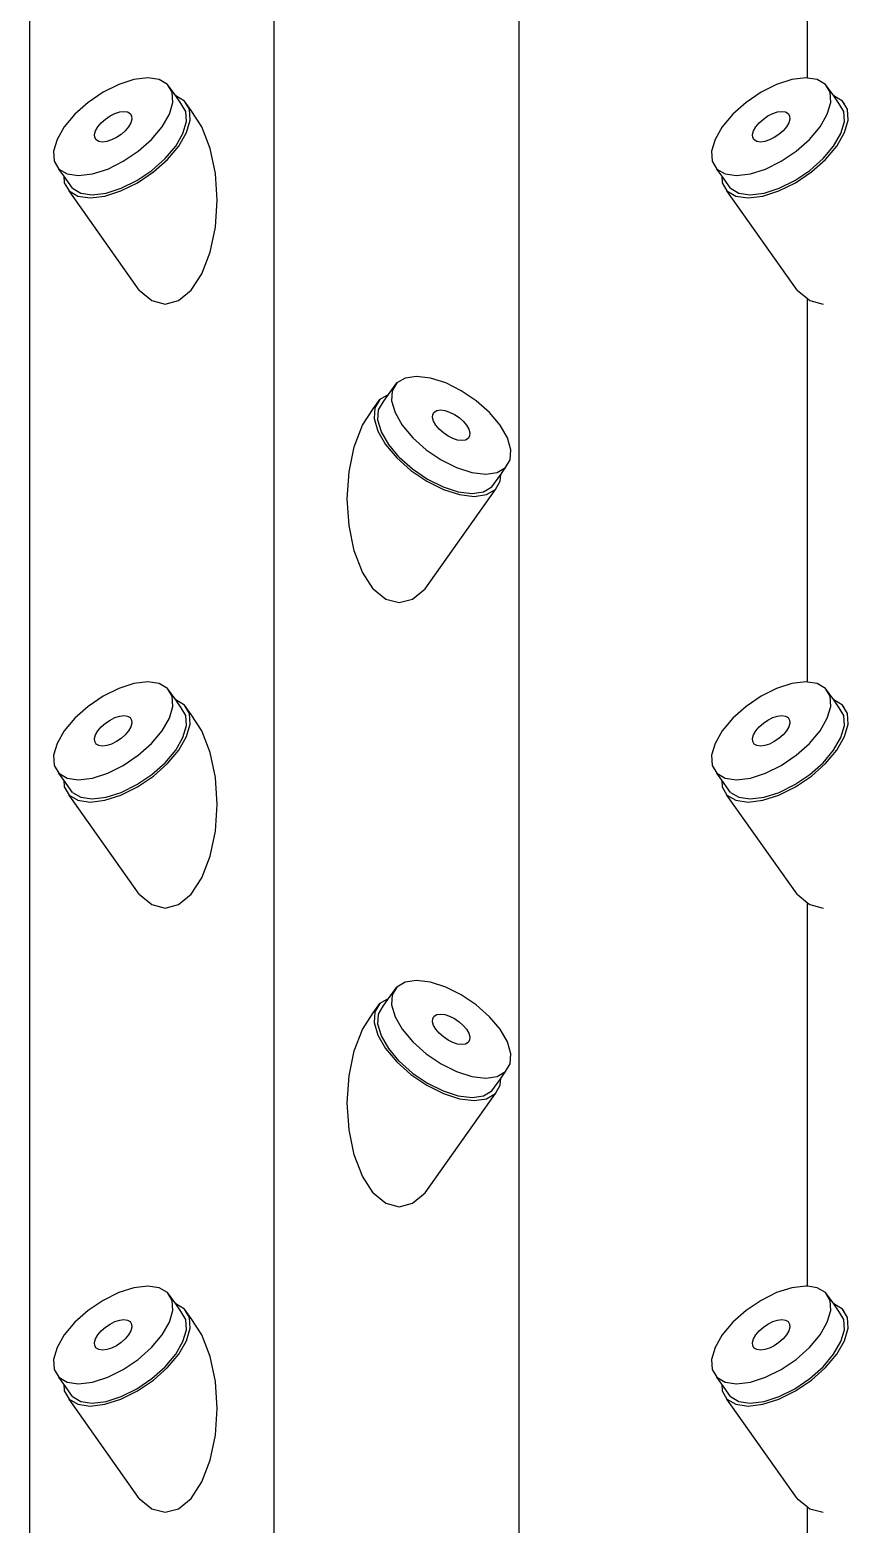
# Model space of a CAD drawing. Header units: metres. Extents: x -175 to 101, y -7 to 93.
# Drawn here: x 2.261 to 2.562, y 1.053 to 1.602 of the extents above; entities that cross this region are included whole.
import ezdxf

# ---------------------------------------------------------------- set-up
doc = ezdxf.new("R2010")
doc.units = ezdxf.units.M

msp = doc.modelspace()

# ---------------------------------------------------------------- linework, layer by layer
for p, q in [((2.26103, 0.0428), (2.26103, 1.98869)), ((2.35083, 0.0428), (2.35083, 1.98869)), ((2.44064, 1.98869), (2.44064, 0.0428)), ((2.5467, 1.5843), (2.5467, 1.72525)), ((2.29366, 1.58198), (2.28792, 1.57912)), ((2.29926, 1.58377), (2.29366, 1.58198)), ((2.30434, 1.58439), (2.29926, 1.58377)), ((2.30855, 1.58377), (2.30434, 1.58439)), ((2.31162, 1.58198), (2.30855, 1.58377)), ((2.31332, 1.57912), (2.31162, 1.58198)), ((2.31461, 1.57779), (2.31162, 1.58198)), ((2.53541, 1.58198), (2.52967, 1.57912)), ((2.54101, 1.58377), (2.53541, 1.58198)), ((2.54609, 1.58439), (2.54101, 1.58377)), ((2.5467, 1.5843), (2.54609, 1.58439)), ((2.55031, 1.58377), (2.5467, 1.5843)), ((2.55337, 1.58198), (2.55031, 1.58377)), ((2.55507, 1.57912), (2.55337, 1.58198)), ((2.55637, 1.57779), (2.55337, 1.58198)), ((2.28792, 1.57912), (2.28243, 1.5754)), ((2.31354, 1.5754), (2.31332, 1.57912)), ((2.31461, 1.57779), (2.31458, 1.57779)), ((2.31787, 1.57588), (2.31461, 1.57779)), ((2.31662, 1.57491), (2.31461, 1.57779)), ((2.52967, 1.57912), (2.52419, 1.5754)), ((2.5553, 1.5754), (2.55507, 1.57912)), ((2.55637, 1.57779), (2.55633, 1.57779)), ((2.55962, 1.57588), (2.55637, 1.57779)), ((2.55837, 1.57491), (2.55637, 1.57779)), ((2.27758, 1.57107), (2.27368, 1.56642)), ((2.28243, 1.5754), (2.27758, 1.57107)), ((2.29048, 1.57039), (2.29227, 1.57129)), ((2.29227, 1.57129), (2.29402, 1.57185)), ((2.29402, 1.57185), (2.29561, 1.57204)), ((2.29561, 1.57204), (2.29693, 1.57185)), ((2.29693, 1.57185), (2.29788, 1.57129)), ((2.29788, 1.57129), (2.29841, 1.57039)), ((2.3096, 1.56642), (2.31227, 1.57107)), ((2.31227, 1.57107), (2.31354, 1.5754)), ((2.31832, 1.57205), (2.31662, 1.57491)), ((2.31967, 1.57285), (2.31787, 1.57588)), ((2.32028, 1.57246), (2.31787, 1.57588)), ((2.31854, 1.56833), (2.31832, 1.57205)), ((2.31991, 1.5689), (2.31967, 1.57285)), ((2.32423, 1.5664), (2.32028, 1.57246)), ((2.51933, 1.57107), (2.51543, 1.56642)), ((2.52419, 1.5754), (2.51933, 1.57107)), ((2.53223, 1.57039), (2.53402, 1.57129)), ((2.53402, 1.57129), (2.53577, 1.57185)), ((2.53577, 1.57185), (2.53736, 1.57204)), ((2.53736, 1.57204), (2.53868, 1.57185)), ((2.53868, 1.57185), (2.53964, 1.57129)), ((2.53964, 1.57129), (2.54017, 1.57039)), ((2.55135, 1.56642), (2.55403, 1.57107)), ((2.55403, 1.57107), (2.5553, 1.5754)), ((2.56007, 1.57205), (2.55837, 1.57491)), ((2.56143, 1.57285), (2.55962, 1.57588)), ((2.56026, 1.57497), (2.55962, 1.57588)), ((2.5603, 1.56833), (2.56007, 1.57205)), ((2.56167, 1.5689), (2.56143, 1.57285)), ((2.27368, 1.56642), (2.271, 1.56178)), ((2.28519, 1.56497), (2.28603, 1.56642)), ((2.28603, 1.56642), (2.28724, 1.56788)), ((2.28724, 1.56788), (2.28876, 1.56923)), ((2.28876, 1.56923), (2.29048, 1.57039)), ((2.29725, 1.56642), (2.29603, 1.56497)), ((2.29809, 1.56788), (2.29725, 1.56642)), ((2.29848, 1.56923), (2.29809, 1.56788)), ((2.29841, 1.57039), (2.29848, 1.56923)), ((2.3057, 1.56178), (2.3096, 1.56642)), ((2.31727, 1.564), (2.31854, 1.56833)), ((2.31856, 1.56429), (2.31991, 1.5689)), ((2.32727, 1.55849), (2.32423, 1.5664)), ((2.51543, 1.56642), (2.51276, 1.56178)), ((2.52694, 1.56497), (2.52778, 1.56642)), ((2.52778, 1.56642), (2.529, 1.56788)), ((2.529, 1.56788), (2.53052, 1.56923)), ((2.53052, 1.56923), (2.53223, 1.57039)), ((2.539, 1.56642), (2.53779, 1.56497)), ((2.53984, 1.56788), (2.539, 1.56642)), ((2.54024, 1.56923), (2.53984, 1.56788)), ((2.54017, 1.57039), (2.54024, 1.56923)), ((2.54745, 1.56178), (2.55135, 1.56642)), ((2.55903, 1.564), (2.5603, 1.56833)), ((2.56032, 1.56429), (2.56167, 1.5689)), ((2.271, 1.56178), (2.26973, 1.55744)), ((2.28479, 1.56362), (2.28519, 1.56497)), ((2.28486, 1.56246), (2.28479, 1.56362)), ((2.2854, 1.56156), (2.28486, 1.56246)), ((2.28635, 1.561), (2.2854, 1.56156)), ((2.28767, 1.56081), (2.28635, 1.561)), ((2.28926, 1.561), (2.28767, 1.56081)), ((2.29101, 1.56156), (2.28926, 1.561)), ((2.2928, 1.56246), (2.29101, 1.56156)), ((2.29452, 1.56362), (2.2928, 1.56246)), ((2.29603, 1.56497), (2.29452, 1.56362)), ((2.30084, 1.55744), (2.3057, 1.56178)), ((2.3146, 1.55935), (2.31727, 1.564)), ((2.31572, 1.55935), (2.31856, 1.56429)), ((2.51276, 1.56178), (2.51149, 1.55744)), ((2.52655, 1.56362), (2.52694, 1.56497)), ((2.52662, 1.56246), (2.52655, 1.56362)), ((2.52715, 1.56156), (2.52662, 1.56246)), ((2.52811, 1.561), (2.52715, 1.56156)), ((2.52942, 1.56081), (2.52811, 1.561)), ((2.53101, 1.561), (2.52942, 1.56081)), ((2.53276, 1.56156), (2.53101, 1.561)), ((2.53455, 1.56246), (2.53276, 1.56156)), ((2.53627, 1.56362), (2.53455, 1.56246)), ((2.53779, 1.56497), (2.53627, 1.56362)), ((2.5426, 1.55744), (2.54745, 1.56178)), ((2.55635, 1.55935), (2.55903, 1.564)), ((2.55748, 1.55935), (2.56032, 1.56429)), ((2.26973, 1.55744), (2.26996, 1.55372)), ((2.29536, 1.55372), (2.30084, 1.55744)), ((2.30584, 1.55037), (2.3107, 1.55471)), ((2.30642, 1.54981), (2.31158, 1.55441)), ((2.3107, 1.55471), (2.3146, 1.55935)), ((2.31158, 1.55441), (2.31572, 1.55935)), ((2.32917, 1.54929), (2.32727, 1.55849)), ((2.51149, 1.55744), (2.51171, 1.55372)), ((2.53711, 1.55372), (2.5426, 1.55744)), ((2.5476, 1.55037), (2.55245, 1.55471)), ((2.54817, 1.54981), (2.55333, 1.55441)), ((2.55245, 1.55471), (2.55635, 1.55935)), ((2.55333, 1.55441), (2.55748, 1.55935)), ((2.26996, 1.55372), (2.27166, 1.55087)), ((2.27166, 1.55087), (2.27472, 1.54908)), ((2.27345, 1.54833), (2.27166, 1.55087)), ((2.27472, 1.54908), (2.27894, 1.54846)), ((2.27894, 1.54846), (2.28402, 1.54908)), ((2.28402, 1.54908), (2.28962, 1.55087)), ((2.28962, 1.55087), (2.29536, 1.55372)), ((2.30036, 1.54665), (2.30584, 1.55037)), ((2.30059, 1.54586), (2.30642, 1.54981)), ((2.32982, 1.53941), (2.32917, 1.54929)), ((2.51171, 1.55372), (2.51341, 1.55087)), ((2.51341, 1.55087), (2.51648, 1.54908)), ((2.51521, 1.54833), (2.51341, 1.55087)), ((2.51648, 1.54908), (2.52069, 1.54846)), ((2.52069, 1.54846), (2.52577, 1.54908)), ((2.52577, 1.54908), (2.53137, 1.55087)), ((2.53137, 1.55087), (2.53711, 1.55372)), ((2.54211, 1.54665), (2.5476, 1.55037)), ((2.54234, 1.54586), (2.54817, 1.54981)), ((2.27345, 1.54833), (2.2736, 1.54586)), ((2.27666, 1.5438), (2.27345, 1.54833)), ((2.2736, 1.54586), (2.27541, 1.54283)), ((2.27666, 1.5438), (2.27972, 1.54201)), ((2.28902, 1.54201), (2.29462, 1.5438)), ((2.29449, 1.54283), (2.30059, 1.54586)), ((2.29462, 1.5438), (2.30036, 1.54665)), ((2.51521, 1.54833), (2.51536, 1.54586)), ((2.51841, 1.5438), (2.51521, 1.54833)), ((2.51536, 1.54586), (2.51716, 1.54283)), ((2.51841, 1.5438), (2.52148, 1.54201)), ((2.53077, 1.54201), (2.53637, 1.5438)), ((2.53625, 1.54283), (2.54234, 1.54586)), ((2.53637, 1.5438), (2.54211, 1.54665)), ((2.27541, 1.54283), (2.27867, 1.54092)), ((2.3012, 1.50636), (2.27541, 1.54283)), ((2.27867, 1.54092), (2.28315, 1.54027)), ((2.27972, 1.54201), (2.28394, 1.54139)), ((2.28315, 1.54027), (2.28854, 1.54092)), ((2.28394, 1.54139), (2.28902, 1.54201)), ((2.28854, 1.54092), (2.29449, 1.54283)), ((2.32917, 1.52952), (2.32982, 1.53941)), ((2.51716, 1.54283), (2.52042, 1.54092)), ((2.54295, 1.50636), (2.51716, 1.54283)), ((2.52042, 1.54092), (2.5249, 1.54027)), ((2.52148, 1.54201), (2.52569, 1.54139)), ((2.5249, 1.54027), (2.5303, 1.54092)), ((2.52569, 1.54139), (2.53077, 1.54201)), ((2.5303, 1.54092), (2.53625, 1.54283)), ((2.32727, 1.52033), (2.32917, 1.52952)), ((2.32423, 1.51242), (2.32727, 1.52033)), ((2.32028, 1.50636), (2.32423, 1.51242)), ((2.3012, 1.50636), (2.3058, 1.50255)), ((2.31568, 1.50255), (2.32028, 1.50636)), ((2.54295, 1.50636), (2.5467, 1.50325)), ((2.3058, 1.50255), (2.31074, 1.50125)), ((2.31074, 1.50125), (2.31568, 1.50255)), ((2.5467, 1.3623), (2.5467, 1.50325)), ((2.5467, 1.50325), (2.54755, 1.50255)), ((2.54755, 1.50255), (2.55249, 1.50125)), ((2.39285, 1.46809), (2.39584, 1.47228)), ((2.39584, 1.47228), (2.39414, 1.46943)), ((2.39891, 1.47407), (2.39584, 1.47228)), ((2.40312, 1.47469), (2.39891, 1.47407)), ((2.4082, 1.47407), (2.40312, 1.47469)), ((2.41381, 1.47228), (2.4082, 1.47407)), ((2.41954, 1.46943), (2.41381, 1.47228)), ((2.39285, 1.46809), (2.3896, 1.46618)), ((2.39084, 1.46521), (2.39285, 1.46809)), ((2.39288, 1.46809), (2.39285, 1.46809)), ((2.39414, 1.46943), (2.39392, 1.46571)), ((2.42503, 1.46571), (2.41954, 1.46943)), ((2.38323, 1.4567), (2.38718, 1.46277)), ((2.38718, 1.46277), (2.3896, 1.46618)), ((2.38779, 1.46315), (2.38755, 1.4592)), ((2.3896, 1.46618), (2.38779, 1.46315)), ((2.38892, 1.45863), (2.38914, 1.46235)), ((2.38914, 1.46235), (2.39084, 1.46521)), ((2.39392, 1.46571), (2.39519, 1.46137)), ((2.39519, 1.46137), (2.39786, 1.45673)), ((2.40905, 1.46069), (2.40958, 1.46159)), ((2.40958, 1.46159), (2.41054, 1.46215)), ((2.41054, 1.46215), (2.41185, 1.46234)), ((2.41185, 1.46234), (2.41344, 1.46215)), ((2.41344, 1.46215), (2.41519, 1.46159)), ((2.41519, 1.46159), (2.41699, 1.46069)), ((2.42988, 1.46137), (2.42503, 1.46571)), ((2.43378, 1.45673), (2.42988, 1.46137)), ((2.3802, 1.4488), (2.38323, 1.4567)), ((2.38755, 1.4592), (2.3889, 1.45459)), ((2.39019, 1.4543), (2.38892, 1.45863)), ((2.39786, 1.45673), (2.40176, 1.45208)), ((2.40898, 1.45953), (2.40905, 1.46069)), ((2.40937, 1.45818), (2.40898, 1.45953)), ((2.41021, 1.45673), (2.40937, 1.45818)), ((2.41143, 1.45527), (2.41021, 1.45673)), ((2.41295, 1.45392), (2.41143, 1.45527)), ((2.41699, 1.46069), (2.4187, 1.45953)), ((2.4187, 1.45953), (2.42022, 1.45818)), ((2.42022, 1.45818), (2.42144, 1.45673)), ((2.42144, 1.45673), (2.42227, 1.45527)), ((2.42227, 1.45527), (2.42267, 1.45392)), ((2.43646, 1.45208), (2.43378, 1.45673)), ((2.3889, 1.45459), (2.39174, 1.44965)), ((2.39286, 1.44965), (2.39019, 1.4543)), ((2.40176, 1.45208), (2.40662, 1.44774)), ((2.41466, 1.45276), (2.41295, 1.45392)), ((2.41645, 1.45186), (2.41466, 1.45276)), ((2.4182, 1.4513), (2.41645, 1.45186)), ((2.41979, 1.45111), (2.4182, 1.4513)), ((2.42111, 1.4513), (2.41979, 1.45111)), ((2.42207, 1.45186), (2.42111, 1.4513)), ((2.4226, 1.45276), (2.42207, 1.45186)), ((2.42267, 1.45392), (2.4226, 1.45276)), ((2.43773, 1.44774), (2.43646, 1.45208)), ((2.37829, 1.43959), (2.3802, 1.4488)), ((2.39174, 1.44965), (2.39588, 1.44472)), ((2.39676, 1.44501), (2.39286, 1.44965)), ((2.39588, 1.44472), (2.40104, 1.44011)), ((2.39676, 1.44501), (2.40162, 1.44067)), ((2.40662, 1.44774), (2.4121, 1.44403)), ((2.4375, 1.44403), (2.43773, 1.44774)), ((2.37764, 1.42971), (2.37829, 1.43959)), ((2.40104, 1.44011), (2.40687, 1.43616)), ((2.40162, 1.44067), (2.4071, 1.43695)), ((2.4121, 1.44403), (2.41784, 1.44117)), ((2.41784, 1.44117), (2.42344, 1.43938)), ((2.42344, 1.43938), (2.42852, 1.43876)), ((2.42852, 1.43876), (2.43274, 1.43938)), ((2.43274, 1.43938), (2.4358, 1.44117)), ((2.43401, 1.43863), (2.4358, 1.44117)), ((2.4358, 1.44117), (2.4375, 1.44403)), ((2.40687, 1.43616), (2.41297, 1.43313)), ((2.4071, 1.43695), (2.41284, 1.4341)), ((2.41284, 1.4341), (2.41844, 1.43231)), ((2.42774, 1.43231), (2.4308, 1.4341)), ((2.4308, 1.4341), (2.43401, 1.43863)), ((2.43205, 1.43313), (2.43386, 1.43616)), ((2.43386, 1.43616), (2.43401, 1.43863)), ((2.37829, 1.41983), (2.37764, 1.42971)), ((2.40626, 1.39666), (2.43205, 1.43313)), ((2.41297, 1.43313), (2.41892, 1.43122)), ((2.41844, 1.43231), (2.42352, 1.43169)), ((2.41892, 1.43122), (2.42432, 1.43057)), ((2.42352, 1.43169), (2.42774, 1.43231)), ((2.42432, 1.43057), (2.4288, 1.43122)), ((2.4288, 1.43122), (2.43205, 1.43313)), ((2.3802, 1.41063), (2.37829, 1.41983)), ((2.38323, 1.40272), (2.3802, 1.41063)), ((2.38718, 1.39666), (2.38323, 1.40272)), ((2.38718, 1.39666), (2.39178, 1.39285)), ((2.40166, 1.39285), (2.40626, 1.39666)), ((2.39178, 1.39285), (2.39672, 1.39155)), ((2.39672, 1.39155), (2.40166, 1.39285)), ((2.30434, 1.36239), (2.29926, 1.36177)), ((2.30855, 1.36177), (2.30434, 1.36239)), ((2.54609, 1.36239), (2.54101, 1.36177)), ((2.5467, 1.3623), (2.54609, 1.36239)), ((2.55031, 1.36177), (2.5467, 1.3623)), ((2.28792, 1.35712), (2.28243, 1.3534)), ((2.29366, 1.35998), (2.28792, 1.35712)), ((2.29926, 1.36177), (2.29366, 1.35998)), ((2.31162, 1.35998), (2.30855, 1.36177)), ((2.31332, 1.35712), (2.31162, 1.35998)), ((2.31461, 1.35579), (2.31162, 1.35998)), ((2.31354, 1.3534), (2.31332, 1.35712)), ((2.52967, 1.35712), (2.52419, 1.3534)), ((2.53541, 1.35998), (2.52967, 1.35712)), ((2.54101, 1.36177), (2.53541, 1.35998)), ((2.55337, 1.35998), (2.55031, 1.36177)), ((2.55507, 1.35712), (2.55337, 1.35998)), ((2.55637, 1.35579), (2.55337, 1.35998)), ((2.5553, 1.3534), (2.55507, 1.35712)), ((2.28243, 1.3534), (2.27758, 1.34907)), ((2.31227, 1.34907), (2.31354, 1.3534)), ((2.31461, 1.35579), (2.31458, 1.35579)), ((2.31787, 1.35388), (2.31461, 1.35579)), ((2.31662, 1.35291), (2.31461, 1.35579)), ((2.31832, 1.35005), (2.31662, 1.35291)), ((2.31967, 1.35085), (2.31787, 1.35388)), ((2.32028, 1.35046), (2.31787, 1.35388)), ((2.52419, 1.3534), (2.51933, 1.34907)), ((2.55403, 1.34907), (2.5553, 1.3534)), ((2.55637, 1.35579), (2.55633, 1.35579)), ((2.55962, 1.35388), (2.55637, 1.35579)), ((2.55837, 1.35291), (2.55637, 1.35579)), ((2.56007, 1.35005), (2.55837, 1.35291)), ((2.56143, 1.35085), (2.55962, 1.35388)), ((2.56026, 1.35297), (2.55962, 1.35388)), ((2.27758, 1.34907), (2.27368, 1.34442)), ((2.28603, 1.34442), (2.28724, 1.34588)), ((2.28724, 1.34588), (2.28876, 1.34723)), ((2.28876, 1.34723), (2.29048, 1.34839)), ((2.29048, 1.34839), (2.29227, 1.34929)), ((2.29227, 1.34929), (2.29402, 1.34985)), ((2.29402, 1.34985), (2.29561, 1.35004)), ((2.29561, 1.35004), (2.29693, 1.34985)), ((2.29693, 1.34985), (2.29788, 1.34929)), ((2.29809, 1.34588), (2.29725, 1.34442)), ((2.29788, 1.34929), (2.29841, 1.34839)), ((2.29848, 1.34723), (2.29809, 1.34588)), ((2.29841, 1.34839), (2.29848, 1.34723)), ((2.3096, 1.34442), (2.31227, 1.34907)), ((2.31727, 1.342), (2.31854, 1.34633)), ((2.31854, 1.34633), (2.31832, 1.35005)), ((2.31856, 1.34229), (2.31991, 1.3469)), ((2.31991, 1.3469), (2.31967, 1.35085)), ((2.32423, 1.3444), (2.32028, 1.35046)), ((2.51933, 1.34907), (2.51543, 1.34442)), ((2.52778, 1.34442), (2.529, 1.34588)), ((2.529, 1.34588), (2.53052, 1.34723)), ((2.53052, 1.34723), (2.53223, 1.34839)), ((2.53223, 1.34839), (2.53402, 1.34929)), ((2.53402, 1.34929), (2.53577, 1.34985)), ((2.53577, 1.34985), (2.53736, 1.35004)), ((2.53736, 1.35004), (2.53868, 1.34985)), ((2.53868, 1.34985), (2.53964, 1.34929)), ((2.53984, 1.34588), (2.539, 1.34442)), ((2.53964, 1.34929), (2.54017, 1.34839)), ((2.54024, 1.34723), (2.53984, 1.34588)), ((2.54017, 1.34839), (2.54024, 1.34723)), ((2.55135, 1.34442), (2.55403, 1.34907)), ((2.55903, 1.342), (2.5603, 1.34633)), ((2.5603, 1.34633), (2.56007, 1.35005)), ((2.56032, 1.34229), (2.56167, 1.3469)), ((2.56167, 1.3469), (2.56143, 1.35085)), ((2.27368, 1.34442), (2.271, 1.33978)), ((2.28479, 1.34162), (2.28519, 1.34297)), ((2.28486, 1.34046), (2.28479, 1.34162)), ((2.2854, 1.33956), (2.28486, 1.34046)), ((2.28519, 1.34297), (2.28603, 1.34442)), ((2.2928, 1.34046), (2.29101, 1.33956)), ((2.29452, 1.34162), (2.2928, 1.34046)), ((2.29603, 1.34297), (2.29452, 1.34162)), ((2.29725, 1.34442), (2.29603, 1.34297)), ((2.3057, 1.33978), (2.3096, 1.34442)), ((2.3146, 1.33735), (2.31727, 1.342)), ((2.31572, 1.33735), (2.31856, 1.34229)), ((2.32727, 1.33649), (2.32423, 1.3444)), ((2.51543, 1.34442), (2.51276, 1.33978)), ((2.52655, 1.34162), (2.52694, 1.34297)), ((2.52662, 1.34046), (2.52655, 1.34162)), ((2.52715, 1.33956), (2.52662, 1.34046)), ((2.52694, 1.34297), (2.52778, 1.34442)), ((2.53455, 1.34046), (2.53276, 1.33956)), ((2.53627, 1.34162), (2.53455, 1.34046)), ((2.53779, 1.34297), (2.53627, 1.34162)), ((2.539, 1.34442), (2.53779, 1.34297)), ((2.54745, 1.33978), (2.55135, 1.34442)), ((2.55635, 1.33735), (2.55903, 1.342)), ((2.55748, 1.33735), (2.56032, 1.34229)), ((2.271, 1.33978), (2.26973, 1.33544)), ((2.26973, 1.33544), (2.26996, 1.33172)), ((2.28635, 1.339), (2.2854, 1.33956)), ((2.28767, 1.33881), (2.28635, 1.339)), ((2.28926, 1.339), (2.28767, 1.33881)), ((2.29101, 1.33956), (2.28926, 1.339)), ((2.29536, 1.33172), (2.30084, 1.33544)), ((2.30084, 1.33544), (2.3057, 1.33978)), ((2.3107, 1.33271), (2.3146, 1.33735)), ((2.31158, 1.33241), (2.31572, 1.33735)), ((2.32917, 1.32729), (2.32727, 1.33649)), ((2.51276, 1.33978), (2.51149, 1.33544)), ((2.51149, 1.33544), (2.51171, 1.33172)), ((2.52811, 1.339), (2.52715, 1.33956)), ((2.52942, 1.33881), (2.52811, 1.339)), ((2.53101, 1.339), (2.52942, 1.33881)), ((2.53276, 1.33956), (2.53101, 1.339)), ((2.53711, 1.33172), (2.5426, 1.33544)), ((2.5426, 1.33544), (2.54745, 1.33978)), ((2.55245, 1.33271), (2.55635, 1.33735)), ((2.55333, 1.33241), (2.55748, 1.33735)), ((2.26996, 1.33172), (2.27166, 1.32887)), ((2.28962, 1.32887), (2.29536, 1.33172)), ((2.30584, 1.32837), (2.3107, 1.33271)), ((2.30642, 1.32781), (2.31158, 1.33241)), ((2.51171, 1.33172), (2.51341, 1.32887)), ((2.53137, 1.32887), (2.53711, 1.33172)), ((2.5476, 1.32837), (2.55245, 1.33271)), ((2.54817, 1.32781), (2.55333, 1.33241)), ((2.27166, 1.32887), (2.27472, 1.32708)), ((2.27345, 1.32633), (2.27166, 1.32887)), ((2.27345, 1.32633), (2.2736, 1.32386)), ((2.27666, 1.3218), (2.27345, 1.32633)), ((2.2736, 1.32386), (2.27541, 1.32083)), ((2.27472, 1.32708), (2.27894, 1.32646)), ((2.27894, 1.32646), (2.28402, 1.32708)), ((2.28402, 1.32708), (2.28962, 1.32887)), ((2.29449, 1.32083), (2.30059, 1.32386)), ((2.29462, 1.3218), (2.30036, 1.32465)), ((2.30036, 1.32465), (2.30584, 1.32837)), ((2.30059, 1.32386), (2.30642, 1.32781)), ((2.32982, 1.31741), (2.32917, 1.32729)), ((2.51341, 1.32887), (2.51648, 1.32708)), ((2.51521, 1.32633), (2.51341, 1.32887)), ((2.51521, 1.32633), (2.51536, 1.32386)), ((2.51841, 1.3218), (2.51521, 1.32633)), ((2.51536, 1.32386), (2.51716, 1.32083)), ((2.51648, 1.32708), (2.52069, 1.32646)), ((2.52069, 1.32646), (2.52577, 1.32708)), ((2.52577, 1.32708), (2.53137, 1.32887)), ((2.53625, 1.32083), (2.54234, 1.32386)), ((2.53637, 1.3218), (2.54211, 1.32465)), ((2.54211, 1.32465), (2.5476, 1.32837)), ((2.54234, 1.32386), (2.54817, 1.32781)), ((2.27541, 1.32083), (2.27867, 1.31892)), ((2.3012, 1.28436), (2.27541, 1.32083)), ((2.27666, 1.3218), (2.27972, 1.32001)), ((2.27867, 1.31892), (2.28315, 1.31827)), ((2.27972, 1.32001), (2.28394, 1.31939)), ((2.28315, 1.31827), (2.28854, 1.31892)), ((2.28394, 1.31939), (2.28902, 1.32001)), ((2.28854, 1.31892), (2.29449, 1.32083)), ((2.28902, 1.32001), (2.29462, 1.3218)), ((2.51716, 1.32083), (2.52042, 1.31892)), ((2.54295, 1.28436), (2.51716, 1.32083)), ((2.51841, 1.3218), (2.52148, 1.32001)), ((2.52042, 1.31892), (2.5249, 1.31827)), ((2.52148, 1.32001), (2.52569, 1.31939)), ((2.5249, 1.31827), (2.5303, 1.31892)), ((2.52569, 1.31939), (2.53077, 1.32001)), ((2.5303, 1.31892), (2.53625, 1.32083)), ((2.53077, 1.32001), (2.53637, 1.3218)), ((2.32917, 1.30752), (2.32982, 1.31741)), ((2.32727, 1.29833), (2.32917, 1.30752)), ((2.32423, 1.29042), (2.32727, 1.29833)), ((2.32028, 1.28436), (2.32423, 1.29042)), ((2.3012, 1.28436), (2.3058, 1.28055)), ((2.3058, 1.28055), (2.31074, 1.27925)), ((2.31074, 1.27925), (2.31568, 1.28055)), ((2.31568, 1.28055), (2.32028, 1.28436)), ((2.54295, 1.28436), (2.5467, 1.28125)), ((2.5467, 1.1403), (2.5467, 1.28125)), ((2.5467, 1.28125), (2.54755, 1.28055)), ((2.54755, 1.28055), (2.55249, 1.27925)), ((2.39891, 1.25207), (2.39584, 1.25028)), ((2.40312, 1.25269), (2.39891, 1.25207)), ((2.4082, 1.25207), (2.40312, 1.25269)), ((2.41381, 1.25028), (2.4082, 1.25207)), ((2.39285, 1.24609), (2.39584, 1.25028)), ((2.39414, 1.24743), (2.39392, 1.24371)), ((2.39584, 1.25028), (2.39414, 1.24743)), ((2.41954, 1.24743), (2.41381, 1.25028)), ((2.42503, 1.24371), (2.41954, 1.24743)), ((2.38718, 1.24077), (2.3896, 1.24418)), ((2.38779, 1.24115), (2.38755, 1.2372)), ((2.3896, 1.24418), (2.38779, 1.24115)), ((2.38914, 1.24035), (2.39084, 1.24321)), ((2.39285, 1.24609), (2.3896, 1.24418)), ((2.39084, 1.24321), (2.39285, 1.24609)), ((2.39288, 1.24609), (2.39285, 1.24609)), ((2.39392, 1.24371), (2.39519, 1.23937)), ((2.42988, 1.23937), (2.42503, 1.24371)), ((2.38323, 1.2347), (2.38718, 1.24077)), ((2.38755, 1.2372), (2.3889, 1.23259)), ((2.38892, 1.23663), (2.38914, 1.24035)), ((2.39019, 1.2323), (2.38892, 1.23663)), ((2.39519, 1.23937), (2.39786, 1.23473)), ((2.40898, 1.23753), (2.40905, 1.23869)), ((2.40937, 1.23618), (2.40898, 1.23753)), ((2.40905, 1.23869), (2.40958, 1.23959)), ((2.41021, 1.23473), (2.40937, 1.23618)), ((2.40958, 1.23959), (2.41054, 1.24015)), ((2.41054, 1.24015), (2.41185, 1.24034)), ((2.41185, 1.24034), (2.41344, 1.24015)), ((2.41344, 1.24015), (2.41519, 1.23959)), ((2.41519, 1.23959), (2.41699, 1.23869)), ((2.41699, 1.23869), (2.4187, 1.23753)), ((2.4187, 1.23753), (2.42022, 1.23618)), ((2.42022, 1.23618), (2.42144, 1.23473)), ((2.43378, 1.23473), (2.42988, 1.23937)), ((2.3802, 1.2268), (2.38323, 1.2347)), ((2.3889, 1.23259), (2.39174, 1.22765)), ((2.39286, 1.22765), (2.39019, 1.2323)), ((2.39786, 1.23473), (2.40176, 1.23008)), ((2.40176, 1.23008), (2.40662, 1.22574)), ((2.41143, 1.23327), (2.41021, 1.23473)), ((2.41295, 1.23192), (2.41143, 1.23327)), ((2.41466, 1.23076), (2.41295, 1.23192)), ((2.41645, 1.22986), (2.41466, 1.23076)), ((2.42144, 1.23473), (2.42227, 1.23327)), ((2.4226, 1.23076), (2.42207, 1.22986)), ((2.42227, 1.23327), (2.42267, 1.23192)), ((2.42267, 1.23192), (2.4226, 1.23076)), ((2.43646, 1.23008), (2.43378, 1.23473)), ((2.43773, 1.22574), (2.43646, 1.23008)), ((2.37829, 1.21759), (2.3802, 1.2268)), ((2.39174, 1.22765), (2.39588, 1.22272)), ((2.39676, 1.22301), (2.39286, 1.22765)), ((2.40662, 1.22574), (2.4121, 1.22203)), ((2.4182, 1.2293), (2.41645, 1.22986)), ((2.41979, 1.22911), (2.4182, 1.2293)), ((2.42111, 1.2293), (2.41979, 1.22911)), ((2.42207, 1.22986), (2.42111, 1.2293)), ((2.4375, 1.22203), (2.43773, 1.22574)), ((2.39588, 1.22272), (2.40104, 1.21811)), ((2.39676, 1.22301), (2.40162, 1.21867)), ((2.4121, 1.22203), (2.41784, 1.21917)), ((2.41784, 1.21917), (2.42344, 1.21738)), ((2.43274, 1.21738), (2.4358, 1.21917)), ((2.43401, 1.21663), (2.4358, 1.21917)), ((2.4358, 1.21917), (2.4375, 1.22203)), ((2.37764, 1.20771), (2.37829, 1.21759)), ((2.40104, 1.21811), (2.40687, 1.21416)), ((2.40162, 1.21867), (2.4071, 1.21495)), ((2.40687, 1.21416), (2.41297, 1.21113)), ((2.4071, 1.21495), (2.41284, 1.2121)), ((2.42344, 1.21738), (2.42852, 1.21676)), ((2.42852, 1.21676), (2.43274, 1.21738)), ((2.4308, 1.2121), (2.43401, 1.21663)), ((2.43205, 1.21113), (2.43386, 1.21416)), ((2.43386, 1.21416), (2.43401, 1.21663)), ((2.40626, 1.17466), (2.43205, 1.21113)), ((2.41284, 1.2121), (2.41844, 1.21031)), ((2.41297, 1.21113), (2.41892, 1.20922)), ((2.41844, 1.21031), (2.42352, 1.20969)), ((2.41892, 1.20922), (2.42432, 1.20857)), ((2.42352, 1.20969), (2.42774, 1.21031)), ((2.42432, 1.20857), (2.4288, 1.20922)), ((2.42774, 1.21031), (2.4308, 1.2121)), ((2.4288, 1.20922), (2.43205, 1.21113)), ((2.37829, 1.19783), (2.37764, 1.20771)), ((2.3802, 1.18863), (2.37829, 1.19783)), ((2.38323, 1.18072), (2.3802, 1.18863)), ((2.38718, 1.17466), (2.38323, 1.18072)), ((2.38718, 1.17466), (2.39178, 1.17085)), ((2.39178, 1.17085), (2.39672, 1.16955)), ((2.39672, 1.16955), (2.40166, 1.17085)), ((2.40166, 1.17085), (2.40626, 1.17466)), ((2.29366, 1.13798), (2.28792, 1.13512)), ((2.29926, 1.13977), (2.29366, 1.13798)), ((2.30434, 1.14039), (2.29926, 1.13977)), ((2.30855, 1.13977), (2.30434, 1.14039)), ((2.31162, 1.13798), (2.30855, 1.13977)), ((2.31332, 1.13512), (2.31162, 1.13798)), ((2.31461, 1.13379), (2.31162, 1.13798)), ((2.53541, 1.13798), (2.52967, 1.13512)), ((2.54101, 1.13977), (2.53541, 1.13798)), ((2.54609, 1.14039), (2.54101, 1.13977)), ((2.5467, 1.1403), (2.54609, 1.14039)), ((2.55031, 1.13977), (2.5467, 1.1403)), ((2.55337, 1.13798), (2.55031, 1.13977)), ((2.55507, 1.13512), (2.55337, 1.13798)), ((2.55637, 1.13379), (2.55337, 1.13798)), ((2.28243, 1.1314), (2.27758, 1.12707)), ((2.28792, 1.13512), (2.28243, 1.1314)), ((2.31227, 1.12707), (2.31354, 1.1314)), ((2.31354, 1.1314), (2.31332, 1.13512)), ((2.31461, 1.13379), (2.31458, 1.13379)), ((2.31787, 1.13188), (2.31461, 1.13379)), ((2.31662, 1.13091), (2.31461, 1.13379)), ((2.31967, 1.12885), (2.31787, 1.13188)), ((2.32028, 1.12846), (2.31787, 1.13188)), ((2.52419, 1.1314), (2.51933, 1.12707)), ((2.52967, 1.13512), (2.52419, 1.1314)), ((2.55403, 1.12707), (2.5553, 1.1314)), ((2.5553, 1.1314), (2.55507, 1.13512)), ((2.55637, 1.13379), (2.55633, 1.13379)), ((2.55962, 1.13188), (2.55637, 1.13379)), ((2.55837, 1.13091), (2.55637, 1.13379)), ((2.56143, 1.12885), (2.55962, 1.13188)), ((2.56026, 1.13097), (2.55962, 1.13188)), ((2.27758, 1.12707), (2.27368, 1.12242)), ((2.28876, 1.12523), (2.29048, 1.12639)), ((2.29048, 1.12639), (2.29227, 1.12729)), ((2.29227, 1.12729), (2.29402, 1.12785)), ((2.29402, 1.12785), (2.29561, 1.12804)), ((2.29561, 1.12804), (2.29693, 1.12785)), ((2.29693, 1.12785), (2.29788, 1.12729)), ((2.29788, 1.12729), (2.29841, 1.12639)), ((2.29841, 1.12639), (2.29848, 1.12523)), ((2.3096, 1.12242), (2.31227, 1.12707)), ((2.31832, 1.12805), (2.31662, 1.13091)), ((2.31854, 1.12433), (2.31832, 1.12805)), ((2.31991, 1.1249), (2.31967, 1.12885)), ((2.32423, 1.1224), (2.32028, 1.12846)), ((2.51933, 1.12707), (2.51543, 1.12242)), ((2.53052, 1.12523), (2.53223, 1.12639)), ((2.53223, 1.12639), (2.53402, 1.12729)), ((2.53402, 1.12729), (2.53577, 1.12785)), ((2.53577, 1.12785), (2.53736, 1.12804)), ((2.53736, 1.12804), (2.53868, 1.12785)), ((2.53868, 1.12785), (2.53964, 1.12729)), ((2.53964, 1.12729), (2.54017, 1.12639)), ((2.54017, 1.12639), (2.54024, 1.12523)), ((2.55135, 1.12242), (2.55403, 1.12707)), ((2.56007, 1.12805), (2.55837, 1.13091)), ((2.5603, 1.12433), (2.56007, 1.12805)), ((2.56167, 1.1249), (2.56143, 1.12885)), ((2.27368, 1.12242), (2.271, 1.11778)), ((2.28479, 1.11962), (2.28519, 1.12097)), ((2.28519, 1.12097), (2.28603, 1.12242)), ((2.28603, 1.12242), (2.28724, 1.12388)), ((2.28724, 1.12388), (2.28876, 1.12523)), ((2.29603, 1.12097), (2.29452, 1.11962)), ((2.29725, 1.12242), (2.29603, 1.12097)), ((2.29809, 1.12388), (2.29725, 1.12242)), ((2.29848, 1.12523), (2.29809, 1.12388)), ((2.3057, 1.11778), (2.3096, 1.12242)), ((2.31572, 1.11535), (2.31856, 1.12029)), ((2.31727, 1.12), (2.31854, 1.12433)), ((2.31856, 1.12029), (2.31991, 1.1249)), ((2.32727, 1.11449), (2.32423, 1.1224)), ((2.51543, 1.12242), (2.51276, 1.11778)), ((2.52655, 1.11962), (2.52694, 1.12097)), ((2.52694, 1.12097), (2.52778, 1.12242)), ((2.52778, 1.12242), (2.529, 1.12388)), ((2.529, 1.12388), (2.53052, 1.12523)), ((2.53779, 1.12097), (2.53627, 1.11962)), ((2.539, 1.12242), (2.53779, 1.12097)), ((2.53984, 1.12388), (2.539, 1.12242)), ((2.54024, 1.12523), (2.53984, 1.12388)), ((2.54745, 1.11778), (2.55135, 1.12242)), ((2.55748, 1.11535), (2.56032, 1.12029)), ((2.55903, 1.12), (2.5603, 1.12433)), ((2.56032, 1.12029), (2.56167, 1.1249)), ((2.271, 1.11778), (2.26973, 1.11344)), ((2.28486, 1.11846), (2.28479, 1.11962)), ((2.2854, 1.11756), (2.28486, 1.11846)), ((2.28635, 1.117), (2.2854, 1.11756)), ((2.28767, 1.11681), (2.28635, 1.117)), ((2.28926, 1.117), (2.28767, 1.11681)), ((2.29101, 1.11756), (2.28926, 1.117)), ((2.2928, 1.11846), (2.29101, 1.11756)), ((2.29452, 1.11962), (2.2928, 1.11846)), ((2.30084, 1.11344), (2.3057, 1.11778)), ((2.3107, 1.11071), (2.3146, 1.11535)), ((2.31158, 1.11041), (2.31572, 1.11535)), ((2.3146, 1.11535), (2.31727, 1.12)), ((2.51276, 1.11778), (2.51149, 1.11344)), ((2.52662, 1.11846), (2.52655, 1.11962)), ((2.52715, 1.11756), (2.52662, 1.11846)), ((2.52811, 1.117), (2.52715, 1.11756)), ((2.52942, 1.11681), (2.52811, 1.117)), ((2.53101, 1.117), (2.52942, 1.11681)), ((2.53276, 1.11756), (2.53101, 1.117)), ((2.53455, 1.11846), (2.53276, 1.11756)), ((2.53627, 1.11962), (2.53455, 1.11846)), ((2.5426, 1.11344), (2.54745, 1.11778)), ((2.55245, 1.11071), (2.55635, 1.11535)), ((2.55333, 1.11041), (2.55748, 1.11535)), ((2.55635, 1.11535), (2.55903, 1.12)), ((2.26973, 1.11344), (2.26996, 1.10972)), ((2.26996, 1.10972), (2.27166, 1.10687)), ((2.28962, 1.10687), (2.29536, 1.10972)), ((2.29536, 1.10972), (2.30084, 1.11344)), ((2.30584, 1.10637), (2.3107, 1.11071)), ((2.30642, 1.10581), (2.31158, 1.11041)), ((2.32917, 1.10529), (2.32727, 1.11449)), ((2.51149, 1.11344), (2.51171, 1.10972)), ((2.51171, 1.10972), (2.51341, 1.10687)), ((2.53137, 1.10687), (2.53711, 1.10972)), ((2.53711, 1.10972), (2.5426, 1.11344)), ((2.5476, 1.10637), (2.55245, 1.11071)), ((2.54817, 1.10581), (2.55333, 1.11041)), ((2.27166, 1.10687), (2.27472, 1.10508)), ((2.27345, 1.10433), (2.27166, 1.10687)), ((2.27345, 1.10433), (2.2736, 1.10186)), ((2.27666, 1.0998), (2.27345, 1.10433)), ((2.27472, 1.10508), (2.27894, 1.10446)), ((2.27894, 1.10446), (2.28402, 1.10508)), ((2.28402, 1.10508), (2.28962, 1.10687)), ((2.30036, 1.10265), (2.30584, 1.10637)), ((2.30059, 1.10186), (2.30642, 1.10581)), ((2.32982, 1.09541), (2.32917, 1.10529)), ((2.51341, 1.10687), (2.51648, 1.10508)), ((2.51521, 1.10433), (2.51341, 1.10687)), ((2.51521, 1.10433), (2.51536, 1.10186)), ((2.51841, 1.0998), (2.51521, 1.10433)), ((2.51648, 1.10508), (2.52069, 1.10446)), ((2.52069, 1.10446), (2.52577, 1.10508)), ((2.52577, 1.10508), (2.53137, 1.10687)), ((2.54211, 1.10265), (2.5476, 1.10637)), ((2.54234, 1.10186), (2.54817, 1.10581)), ((2.2736, 1.10186), (2.27541, 1.09883)), ((2.27541, 1.09883), (2.27867, 1.09692)), ((2.3012, 1.06236), (2.27541, 1.09883)), ((2.27666, 1.0998), (2.27972, 1.09801)), ((2.28854, 1.09692), (2.29449, 1.09883)), ((2.28902, 1.09801), (2.29462, 1.0998)), ((2.29449, 1.09883), (2.30059, 1.10186)), ((2.29462, 1.0998), (2.30036, 1.10265)), ((2.51536, 1.10186), (2.51716, 1.09883)), ((2.51716, 1.09883), (2.52042, 1.09692)), ((2.54295, 1.06236), (2.51716, 1.09883)), ((2.51841, 1.0998), (2.52148, 1.09801)), ((2.5303, 1.09692), (2.53625, 1.09883)), ((2.53077, 1.09801), (2.53637, 1.0998)), ((2.53625, 1.09883), (2.54234, 1.10186)), ((2.53637, 1.0998), (2.54211, 1.10265)), ((2.27867, 1.09692), (2.28315, 1.09627)), ((2.27972, 1.09801), (2.28394, 1.09739)), ((2.28315, 1.09627), (2.28854, 1.09692)), ((2.28394, 1.09739), (2.28902, 1.09801)), ((2.32917, 1.08552), (2.32982, 1.09541)), ((2.52042, 1.09692), (2.5249, 1.09627)), ((2.52148, 1.09801), (2.52569, 1.09739)), ((2.5249, 1.09627), (2.5303, 1.09692)), ((2.52569, 1.09739), (2.53077, 1.09801)), ((2.32727, 1.07633), (2.32917, 1.08552)), ((2.32423, 1.06842), (2.32727, 1.07633)), ((2.32028, 1.06236), (2.32423, 1.06842)), ((2.3012, 1.06236), (2.3058, 1.05855)), ((2.31568, 1.05855), (2.32028, 1.06236)), ((2.54295, 1.06236), (2.5467, 1.05925)), ((2.3058, 1.05855), (2.31074, 1.05725)), ((2.31074, 1.05725), (2.31568, 1.05855)), ((2.5467, 0.9183), (2.5467, 1.05925)), ((2.5467, 1.05925), (2.54755, 1.05855)), ((2.54755, 1.05855), (2.55249, 1.05725))]:
    msp.add_line(p, q)

doc.saveas('drawing.dxf')
